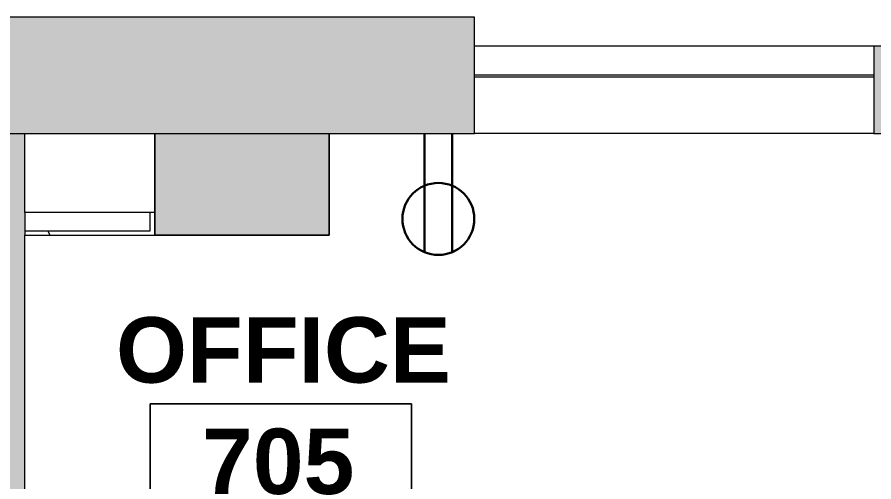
# Model space of a CAD drawing. Header units: inches. Extents: x 920 to 3122, y -545 to 2052.
# Drawn here: x 2497.7 to 2615.7, y 1987.6 to 2051.5 of the extents above; entities that cross this region are included whole.
import ezdxf

# ---------------------------------------------------------------- set-up
doc = ezdxf.new("R2010")
doc.units = ezdxf.units.IN
doc.header["$MEASUREMENT"] = 0
for name, color, linetype, lineweight in [('A-ANNO-NOTE', 131, 'Continuous', 9), ('A-AREA-IDEN', 2, 'Continuous', 9), ('A-DETL', 90, 'Continuous', 9), ('A-DETL-GENF', 92, 'Continuous', 9), ('A-WALL', 113, 'Continuous', 13), ('A-WALL-PATT', 111, 'Continuous', 13), ('B-CL', 7, 'Continuous', 9), ('I-WALL', 2, 'Continuous', 13), ('S-COLS', 52, 'Continuous', 13), ('Victor Bldg - 7th Floor_LINK_dwg', 8, 'Continuous', 9), ('WINDOWS', 7, 'Continuous', 9)]:
    doc.layers.add(name, color=color, linetype=linetype, lineweight=lineweight)
doc.styles.add('Swis721 Lt BT_B', font='', dxfattribs={"height": 9})
doc.styles.get('Swis721 Lt BT_B').set_extended_font_data('Swis721 Lt BT', bold=True)

# ---------------------------------------------------------------- blocks, each defined once
blk = doc.blocks.new('Concrete-Rectangular-Column - 24_ x 24_-6972613-Level 07  POWER _ SIGNAL')
at = {"layer": 'S-COLS', "lineweight": 9}
blk.add_hatch(color=7, dxfattribs=at).paths.add_polyline_path([(12, -12), (12, 2), (-12, 2), (-12, -12)], flags=0)
at = {"layer": 'S-COLS', "color": 8, "lineweight": 20}
for p, q in [((-12, 2), (-12, -12)), ((12, -12), (12, 2)), ((-12, -12), (12, -12))]:
    blk.add_line(p, q, dxfattribs=at)
blk = doc.blocks.new('Victor Bldg - 7th Floor_LINK_dwg-6972240-Level 07  POWER _ SIGNAL')
at = {"layer": 'B-CL', "flags": 128}
blk.add_lwpolyline([(703, 2035.5), (703, 2021.5), (679, 2021.5), (679, 2035.5)], dxfattribs=at)
at = {"layer": 'WINDOWS'}
for p, q in [((778, 2047.5), (723, 2047.5)), ((778, 2043.5), (723, 2043.5)), ((778, 2043.25), (723, 2043.25)), ((778, 2035.5), (723, 2035.5))]:
    blk.add_line(p, q, dxfattribs=at)
blk = doc.blocks.new('Room Tag - Room Name and Number-3379422-Level 07  POWER _ SIGNAL')
at = {"layer": 'A-AREA-IDEN'}
for p, q in [((-0.1881, -0.1636), (-0.1881, -0.0018)), ((-0.1881, -0.0018), (0.1869, -0.0018)), ((0.1869, -0.0018), (-0.1881, -0.0018)), ((-0.1881, -0.0018), (-0.1881, -0.1636)), ((0.1869, -0.0018), (0.1869, -0.1636)), ((0.1869, -0.1636), (0.1869, -0.0018)), ((0.1869, -0.1636), (-0.1881, -0.1636)), ((-0.1881, -0.1636), (0.1869, -0.1636))]:
    blk.add_line(p, q, dxfattribs=at)

msp = doc.modelspace()

# ---------------------------------------------------------------- hatches: boundary and pattern name
at = {"layer": 'A-DETL-GENF'}
h = msp.add_hatch(color=7, dxfattribs=at)
h.paths.add_polyline_path([(2498.7446, 2035.5), (2560.6519, 2035.5), (2560.6519, 2051.5), (2496.6519, 2051.5), (2496.6519, 2035.5)], flags=0)
h.paths.add_polyline_path([(2441.6519, 2035.5), (2441.6519, 2047.5), (2435.6519, 2047.5), (2435.6519, 2035.5)], flags=0)
h.paths.add_polyline_path([(2876.6519, 2035.5), (2920.6519, 2035.5), (2920.6519, 2051.5), (2856.6519, 2051.5), (2856.6519, 2035.5), (2860.3078, 2035.5)], flags=0)
h.paths.add_polyline_path([(2621.6519, 2035.5), (2621.6519, 2047.5), (2615.6519, 2047.5), (2615.6519, 2035.5)], flags=0)
h.paths.add_polyline_path([(3038.4019, 2035.5), (3100.6519, 2035.5), (3100.6519, 2051.5), (3036.6519, 2051.5), (3036.6519, 2035.5)], flags=0)
h.paths.add_polyline_path([(2981.6519, 2035.5), (2981.6519, 2047.5), (2975.6519, 2047.5), (2975.6519, 2035.5)], flags=0)
h.paths.add_polyline_path([(2680.2769, 2035.5), (2740.6519, 2035.5), (2740.6519, 2051.5), (2676.6519, 2051.5), (2676.6519, 2035.5), (2679.6519, 2035.5)], flags=0)
h.paths.add_polyline_path([(2799.5056, 2035.5), (2801.4019, 2035.5), (2801.4019, 2047.5), (2795.6519, 2047.5), (2795.6519, 2035.5), (2798.8806, 2035.5)], flags=0)
at = {"layer": 'A-WALL-PATT', "lineweight": 9}
h = msp.add_hatch(color=7, dxfattribs=at)
h.paths.add_polyline_path([(2498.2572, 1234.8988), (2498.7446, 1234.8988), (2498.7446, 1243.6488), (2494.7446, 1243.6488), (2494.7446, 1234.8988)], flags=0)
h.paths.add_polyline_path([(2498.7446, 1282.1488), (2498.7446, 2035.4291), (2494.7446, 2035.4291), (2494.7446, 1282.1488)], flags=0)
h = msp.add_hatch(dxfattribs=at)
h.set_pattern_fill('FP_2', color=256, style=0, pattern_type=2)
h.set_pattern_definition([(0, (1837.652, 0), (30.72, 7.68), [1.267, -21.773, 1.267, -21.773, -122.88]), (0, (1837.652, 0), (30.72, 7.68), [-46.08, 1.267, -44.813, 1.267, -21.773, -53.76]), (0, (1837.652, 0), (30.72, 7.68), [-115.2, 1.267, -14.093, 1.267, -37.133]), (120, (1849.172, 3.84), (-22.011075, 22.7643), [1.267, -21.773, 1.267, -21.773, -122.88]), (120, (1849.172, 3.84), (-22.011075, 22.7643), [-46.08, 1.267, -44.813, 1.267, -21.773, -53.76]), (120, (1849.172, 3.84), (-22.011075, 22.7643), [-115.2, 1.267, -14.093, 1.267, -37.133]), (240, (1853.012, 19.2), (-8.708925, -30.4443), [1.267, -21.773, 1.267, -21.773, -122.88]), (240, (1853.012, 19.2), (-8.708925, -30.4443), [-46.08, 1.267, -44.813, 1.267, -21.773, -53.76]), (240, (1853.012, 19.2), (-8.708925, -30.4443), [-115.2, 1.267, -14.093, 1.267, -37.133])])
h.paths.add_polyline_path([(2498.7446, 2021.5), (2516.6519, 2021.5), (2516.6519, 2024.625), (2516.0269, 2024.625), (2516.0269, 2022.125), (2498.7446, 2022.125)], flags=0)

# ---------------------------------------------------------------- linework, layer by layer
at = {"layer": 'A-ANNO-NOTE', "lineweight": 30}
for p, q in [((2553.7737, 2035.5), (2553.7737, 2019.18)), ((2557.6062, 2035.5), (2557.6062, 2019.18)), ((2557.6062, 2035.5), (2557.6062, 2019.18))]:
    msp.add_line(p, q, dxfattribs=at)
msp.add_circle((2555.6899, 2023.7441), 4.95, dxfattribs=at)
at = {"layer": 'A-DETL'}
for p, q in [((2560.6519, 2051.5), (2496.6519, 2051.5)), ((2560.6519, 2035.5), (2560.6519, 2051.5)), ((2621.6519, 2047.5), (2615.6519, 2047.5)), ((2615.6519, 2047.5), (2615.6519, 2035.5)), ((2496.6519, 2035.5), (2560.6519, 2035.5)), ((2615.6519, 2035.5), (2621.6519, 2035.5))]:
    msp.add_line(p, q, dxfattribs=at)
at = {"layer": 'A-WALL', "color": 8, "lineweight": 20}
for p, q in [((2498.7446, 2035.4291), (2494.7446, 2035.4291)), ((2498.7446, 2024.625), (2498.7446, 2035.4291)), ((2498.7446, 1912.8125), (2498.7446, 2021.5))]:
    msp.add_line(p, q, dxfattribs=at)
at = {"layer": 'A-WALL'}
for p, q in [((2498.7446, 2024.625), (2498.7446, 2021.5)), ((2516.0269, 2022.125), (2516.0269, 2024.625)), ((2498.7446, 2022.125), (2516.0269, 2022.125))]:
    msp.add_line(p, q, dxfattribs=at)
at = {"layer": 'I-WALL'}
for p, q in [((2516.6519, 2024.625), (2498.7446, 2024.625)), ((2498.7446, 2021.5), (2516.6519, 2021.5))]:
    msp.add_line(p, q, dxfattribs=at)

# ---------------------------------------------------------------- block references
at = {"layer": 'A-AREA-IDEN', "xscale": 95.99999999999994, "yscale": 95.99999999999994, "zscale": 95.99999999999994}
msp.add_blockref('Room Tag - Room Name and Number-3379422-Level 07  POWER _ SIGNAL', (2534.0527, 1998.5098), dxfattribs=at)
at = {"layer": 'S-COLS', "lineweight": 9}
msp.add_blockref('Concrete-Rectangular-Column - 24_ x 24_-6972613-Level 07  POWER _ SIGNAL', (2528.6519, 2033.5), dxfattribs=at)
at = {"layer": 'Victor Bldg - 7th Floor_LINK_dwg', "color": 7}
msp.add_blockref('Victor Bldg - 7th Floor_LINK_dwg-6972240-Level 07  POWER _ SIGNAL', (1837.6519, 0), dxfattribs=at)

# ---------------------------------------------------------------- texts
at = {"layer": 'A-AREA-IDEN', "char_height": 9, "attachment_point": 1, "style": 'Swis721 Lt BT_B'}
for s, insert, width in [('OFFICE', (2511.3107, 2010.2262), 54.843), ('705', (2523.1569, 1994.9076), 25.452)]:
    msp.add_mtext(s, dxfattribs=dict(at, insert=insert, width=width))

doc.saveas('drawing.dxf')
